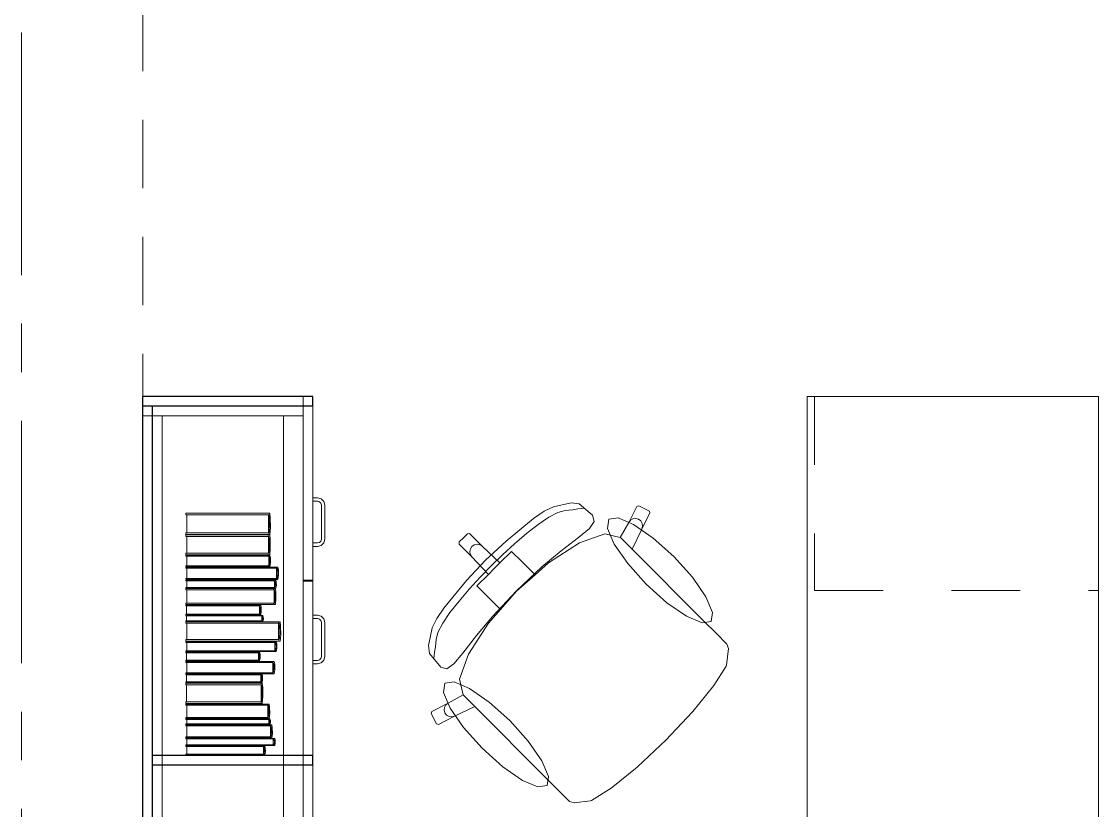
# Model space of a CAD drawing. Header units: inches. Extents: x -38 to 5698, y -33 to 92.
# Drawn here: x 115.82 to 118.039, y 8.347 to 9.973 of the extents above; entities that cross this region are included whole.
import ezdxf

# ---------------------------------------------------------------- set-up
doc = ezdxf.new("R2010")
doc.units = ezdxf.units.IN
doc.header["$MEASUREMENT"] = 0
doc.set_wipeout_variables(frame=1)
for name, pattern in [('Hidden Line', [0.195611, 0.141111, -0.0545]), ('Punto & Raya', [0.65, 0.5, -0.075, 0, -0.075]), ('Rayas', [0.282222, 0.141111, -0.141111]), ('Wipeout_Contour', [1, 0, -1])]:
    doc.linetypes.add(name, pattern=pattern)
for name, color, linetype in [('02 _ ARQ _ ALB _ Ejes Generales', 7, 'Continuous'), ('08 _ STR _ EXT _ 09 Vigas', 7, 'Continuous'), ('Interior - Mobiliario', 7, 'Continuous')]:
    doc.layers.add(name, color=color, linetype=linetype)

msp = doc.modelspace()

# ---------------------------------------------------------------- linework, layer by layer
at = {"layer": '02 _ ARQ _ ALB _ Ejes Generales', "color": 252, "linetype": 'Punto & Raya', "lineweight": 13}
msp.add_line((115.82, 3.05), (115.82, 44.9), dxfattribs=at)
at = {"layer": 'Interior - Mobiliario', "color": 175, "linetype": 'Rayas', "lineweight": 13}
for p, q in [((117.454, 9.2), (117.454, 8.8)), ((117.454, 8.8), (118.039, 8.8))]:
    msp.add_line(p, q, dxfattribs=at)
at = {"layer": 'Interior - Mobiliario', "color": 175, "linetype": 'Continuous', "lineweight": 13}
for p, q in [((116.09, 9.18), (116.4, 9.18)), ((116.09, 7.72), (116.09, 9.18)), ((116.4, 9.18), (116.4, 7.72)), ((116.11, 9.16), (116.36, 9.16)), ((116.36, 9.16), (116.4, 9.16)), ((116.43, 8.991), (116.42, 8.991)), ((116.42, 8.991), (116.42, 8.984)), ((116.4375, 8.989), (116.43, 8.991)), ((116.443, 8.9835), (116.4375, 8.989)), ((116.42, 8.984), (116.43, 8.984)), ((116.43, 8.984), (116.434, 8.9829)), ((116.434, 8.9829), (116.4369, 8.98)), ((116.4369, 8.98), (116.438, 8.976)), ((116.438, 8.976), (116.438, 8.906)), ((116.445, 8.976), (116.443, 8.9835)), ((116.445, 8.906), (116.445, 8.976)), ((116.916, 8.9726), (116.8968, 8.9636)), ((116.9522, 8.9804), (116.916, 8.9726)), ((116.9253, 8.961), (116.94, 8.9649)), ((116.94, 8.9649), (116.9554, 8.966)), ((116.9689, 8.9785), (116.9522, 8.9804)), ((116.9554, 8.966), (116.9662, 8.9681)), ((116.9662, 8.9681), (116.9742, 8.9689)), ((116.9968, 8.9553), (116.9689, 8.9785)), ((116.9742, 8.9689), (116.9787, 8.9697)), ((117.0881, 8.9733), (117.0712, 8.9402)), ((117.0922, 8.9747), (117.0881, 8.9733)), ((117.1136, 8.9638), (117.0922, 8.9747)), ((116.1587, 8.9562), (116.1587, 8.9597)), ((116.1587, 8.9597), (116.3278, 8.9597)), ((116.3299, 8.9562), (116.1587, 8.9562)), ((116.1604, 8.9191), (116.1604, 8.9562)), ((116.3278, 8.9597), (116.328, 8.9595)), ((116.328, 8.9595), (116.3282, 8.9592)), ((116.3282, 8.9592), (116.3284, 8.9591)), ((116.3284, 8.9591), (116.3287, 8.959)), ((116.3287, 8.959), (116.3289, 8.959)), ((116.3289, 8.959), (116.3292, 8.9591)), ((116.329, 8.9562), (116.329, 8.9191)), ((116.3292, 8.9591), (116.3294, 8.9593)), ((116.3294, 8.9593), (116.3296, 8.9596)), ((116.3296, 8.9596), (116.3297, 8.9597)), ((116.3297, 8.9597), (116.3316, 8.9597)), ((116.3307, 8.9496), (116.3299, 8.9562)), ((116.3311, 8.936), (116.3307, 8.9496)), ((116.3316, 8.9597), (116.3326, 8.95)), ((116.3326, 8.95), (116.3328, 8.9303)), ((116.8751, 8.9487), (116.8184, 8.9019)), ((116.8968, 8.9636), (116.8751, 8.9487)), ((116.8846, 8.9362), (116.9064, 8.951)), ((116.9064, 8.951), (116.9253, 8.961)), ((117.0002, 8.9424), (116.9968, 8.9553)), ((117.0748, 8.9448), (117.0712, 8.9402)), ((117.0799, 8.9477), (117.0748, 8.9448)), ((117.0858, 8.9484), (117.0799, 8.9477)), ((117.0914, 8.9469), (117.0858, 8.9484)), ((117.096, 8.9433), (117.0914, 8.9469)), ((117.0988, 8.9382), (117.096, 8.9433)), ((117.0979, 8.9267), (117.1149, 8.9598)), ((117.1149, 8.9598), (117.1136, 8.9638)), ((116.3299, 8.9191), (116.3304, 8.9224)), ((116.3304, 8.9224), (116.3311, 8.936)), ((116.3328, 8.9303), (116.3316, 8.9155)), ((116.8608, 8.9176), (116.8846, 8.9362)), ((116.9679, 8.9095), (116.9902, 8.9281)), ((116.9902, 8.9281), (117.0002, 8.9424)), ((117.0712, 8.9402), (117.0538, 8.9092)), ((117.0783, 8.8849), (117.0979, 8.9267)), ((117.0979, 8.9267), (117.0995, 8.9324)), ((117.0995, 8.9324), (117.0988, 8.9382)), ((116.1587, 8.9155), (116.1587, 8.9191)), ((116.1587, 8.9191), (116.3299, 8.9191)), ((116.3278, 8.9155), (116.1587, 8.9155)), ((116.1587, 8.9112), (116.1587, 8.9145)), ((116.1587, 8.9145), (116.3275, 8.9145)), ((116.3295, 8.9112), (116.1587, 8.9112)), ((116.1604, 8.8767), (116.1604, 8.9112)), ((116.3275, 8.9145), (116.3276, 8.9143)), ((116.3276, 8.9143), (116.3279, 8.9141)), ((116.3279, 8.9157), (116.3278, 8.9155)), ((116.3281, 8.916), (116.3279, 8.9157)), ((116.3279, 8.9141), (116.3281, 8.9139)), ((116.3284, 8.9162), (116.3281, 8.916)), ((116.3281, 8.9139), (116.3283, 8.9139)), ((116.3283, 8.9139), (116.3286, 8.9139)), ((116.3286, 8.9163), (116.3284, 8.9162)), ((116.3289, 8.9163), (116.3286, 8.9163)), ((116.3286, 8.9139), (116.3288, 8.914)), ((116.3287, 8.9112), (116.3287, 8.8767)), ((116.3288, 8.914), (116.3291, 8.9141)), ((116.3291, 8.9162), (116.3289, 8.9163)), ((116.3294, 8.916), (116.3291, 8.9162)), ((116.3291, 8.9141), (116.3293, 8.9144)), ((116.3293, 8.9144), (116.3294, 8.9145)), ((116.3296, 8.9158), (116.3294, 8.916)), ((116.3294, 8.9145), (116.3313, 8.9145)), ((116.3303, 8.9051), (116.3295, 8.9112)), ((116.3297, 8.9155), (116.3296, 8.9158)), ((116.3316, 8.9155), (116.3297, 8.9155)), ((116.3308, 8.8924), (116.3303, 8.9051)), ((116.3313, 8.9145), (116.3322, 8.9055)), ((116.3322, 8.9055), (116.3324, 8.8871)), ((116.434, 8.8991), (116.43, 8.898)), ((116.4369, 8.902), (116.434, 8.8991)), ((116.438, 8.906), (116.4369, 8.902)), ((116.4375, 8.893), (116.443, 8.8985)), ((116.443, 8.8985), (116.445, 8.906)), ((116.7218, 8.8958), (116.7219, 8.9001)), ((116.7219, 8.9001), (116.7304, 8.9086)), ((116.7389, 8.9171), (116.7304, 8.9086)), ((116.7432, 8.9172), (116.7389, 8.9171)), ((116.7693, 8.8911), (116.7432, 8.9172)), ((116.8184, 8.9019), (116.7762, 8.8628)), ((116.836, 8.8964), (116.8608, 8.9176)), ((116.9699, 8.8983), (116.9061, 8.857)), ((116.9317, 8.8815), (116.9679, 8.9095)), ((117.0219, 8.9167), (116.9699, 8.8983)), ((117.0538, 8.9092), (117.0219, 8.9167)), ((117.0541, 8.9092), (117.0538, 8.9092)), ((117.0541, 8.9092), (117.0783, 8.8849)), ((116.1587, 8.8734), (116.1587, 8.8767)), ((116.1587, 8.8767), (116.3295, 8.8767)), ((116.3295, 8.8767), (116.3301, 8.8798)), ((116.3301, 8.8798), (116.3308, 8.8924)), ((116.3324, 8.8871), (116.3313, 8.8734)), ((116.43, 8.898), (116.42, 8.898)), ((116.42, 8.898), (116.42, 8.891)), ((116.42, 8.891), (116.43, 8.891)), ((116.43, 8.891), (116.4375, 8.893)), ((116.7479, 8.8697), (116.7218, 8.8958)), ((116.7436, 8.8803), (116.7448, 8.8861)), ((116.7447, 8.8746), (116.7436, 8.8803)), ((116.7448, 8.8861), (116.748, 8.891)), ((116.7529, 8.8942), (116.748, 8.891)), ((116.7587, 8.8954), (116.7529, 8.8942)), ((116.7644, 8.8943), (116.7587, 8.8954)), ((116.7693, 8.8911), (116.7644, 8.8943)), ((116.8058, 8.8571), (116.7693, 8.8911)), ((116.8294, 8.8807), (116.8058, 8.8571)), ((116.8114, 8.8739), (116.836, 8.8964)), ((116.8506, 8.8596), (116.8294, 8.8807)), ((116.8924, 8.8488), (116.9317, 8.8815)), ((117.2262, 8.7371), (117.0783, 8.8849)), ((116.3275, 8.8734), (116.1587, 8.8734)), ((116.1587, 8.8705), (116.1587, 8.8724)), ((116.1587, 8.8724), (116.3281, 8.8724)), ((116.3301, 8.8705), (116.1587, 8.8705)), ((116.1604, 8.8511), (116.1604, 8.8705)), ((116.3276, 8.8735), (116.3275, 8.8734)), ((116.3278, 8.8738), (116.3276, 8.8735)), ((116.328, 8.874), (116.3278, 8.8738)), ((116.3283, 8.8741), (116.328, 8.874)), ((116.3281, 8.8724), (116.3282, 8.8723)), ((116.3282, 8.8723), (116.3284, 8.8721)), ((116.3285, 8.8741), (116.3283, 8.8741)), ((116.3284, 8.8721), (116.3287, 8.872)), ((116.3288, 8.874), (116.3285, 8.8741)), ((116.3287, 8.872), (116.3289, 8.872)), ((116.329, 8.8738), (116.3288, 8.874)), ((116.3289, 8.872), (116.3292, 8.872)), ((116.3293, 8.8736), (116.329, 8.8738)), ((116.3292, 8.872), (116.3294, 8.8721)), ((116.3294, 8.8734), (116.3293, 8.8736)), ((116.3293, 8.8705), (116.3293, 8.8511)), ((116.3313, 8.8734), (116.3294, 8.8734)), ((116.3294, 8.8721), (116.3297, 8.8722)), ((116.3297, 8.8722), (116.3299, 8.8723)), ((116.3299, 8.8723), (116.33, 8.8724)), ((116.33, 8.8724), (116.3319, 8.8724)), ((116.3309, 8.8671), (116.3301, 8.8705)), ((116.3306, 8.8529), (116.3314, 8.86)), ((116.3314, 8.86), (116.3309, 8.8671)), ((116.3319, 8.8724), (116.3328, 8.8673)), ((116.333, 8.857), (116.3319, 8.8493)), ((116.3328, 8.8673), (116.333, 8.857)), ((116.7371, 8.8206), (116.7762, 8.8628)), ((116.7479, 8.8697), (116.7447, 8.8746)), ((116.7819, 8.8332), (116.7479, 8.8697)), ((116.7879, 8.8511), (116.8114, 8.8739)), ((116.8058, 8.8571), (116.7939, 8.8451)), ((116.878, 8.8322), (116.8506, 8.8596)), ((116.9061, 8.857), (116.878, 8.8322)), ((116.1587, 8.8493), (116.1587, 8.8511)), ((116.1587, 8.8511), (116.3301, 8.8511)), ((116.3281, 8.8493), (116.1587, 8.8493)), ((116.1587, 8.8462), (116.1587, 8.8483)), ((116.1587, 8.8483), (116.3442, 8.8483)), ((116.3465, 8.8462), (116.1587, 8.8462)), ((116.1606, 8.8246), (116.1606, 8.8462)), ((116.3282, 8.8494), (116.3281, 8.8493)), ((116.3284, 8.8495), (116.3282, 8.8494)), ((116.3286, 8.8496), (116.3284, 8.8495)), ((116.3289, 8.8497), (116.3286, 8.8496)), ((116.3291, 8.8497), (116.3289, 8.8497)), ((116.3294, 8.8496), (116.3291, 8.8497)), ((116.3296, 8.8495), (116.3294, 8.8496)), ((116.3298, 8.8494), (116.3296, 8.8495)), ((116.33, 8.8493), (116.3298, 8.8494)), ((116.3319, 8.8493), (116.33, 8.8493)), ((116.3301, 8.8511), (116.3306, 8.8529)), ((116.3442, 8.8483), (116.3443, 8.8482)), ((116.3443, 8.8482), (116.3446, 8.848)), ((116.3446, 8.848), (116.3449, 8.8479)), ((116.3449, 8.8479), (116.3451, 8.8479)), ((116.3451, 8.8479), (116.3454, 8.8479)), ((116.3454, 8.8479), (116.3457, 8.8479)), ((116.3455, 8.8462), (116.3455, 8.8246)), ((116.3457, 8.8479), (116.3459, 8.848)), ((116.3459, 8.848), (116.3462, 8.8482)), ((116.3462, 8.8482), (116.3463, 8.8483)), ((116.3463, 8.8483), (116.3484, 8.8483)), ((116.3473, 8.8424), (116.3465, 8.8462)), ((116.347, 8.8266), (116.3478, 8.8345)), ((116.3478, 8.8345), (116.3473, 8.8424)), ((116.3484, 8.8483), (116.3494, 8.8426)), ((116.3494, 8.8426), (116.3496, 8.8311)), ((116.7583, 8.8096), (116.7819, 8.8332)), ((116.7879, 8.8511), (116.7651, 8.8276)), ((116.7819, 8.8332), (116.7939, 8.8451)), ((116.8397, 8.7993), (116.8924, 8.8488)), ((116.878, 8.8322), (116.8401, 8.7989)), ((116.1587, 8.8225), (116.1587, 8.8246)), ((116.1587, 8.8246), (116.3465, 8.8246)), ((116.3442, 8.8225), (116.1587, 8.8225)), ((116.1587, 8.8202), (116.1587, 8.8215)), ((116.1587, 8.8215), (116.3398, 8.8215)), ((116.342, 8.8202), (116.1587, 8.8202)), ((116.1605, 8.8061), (116.1605, 8.8202)), ((116.3398, 8.8215), (116.3399, 8.8215)), ((116.3399, 8.8215), (116.3401, 8.8214)), ((116.3401, 8.8214), (116.3404, 8.8213)), ((116.3404, 8.8213), (116.3407, 8.8213)), ((116.3407, 8.8213), (116.3409, 8.8213)), ((116.3409, 8.8213), (116.3412, 8.8213)), ((116.341, 8.8202), (116.341, 8.8061)), ((116.3412, 8.8213), (116.3415, 8.8214)), ((116.3415, 8.8214), (116.3417, 8.8215)), ((116.3417, 8.8215), (116.3418, 8.8215)), ((116.3418, 8.8215), (116.3438, 8.8215)), ((116.3428, 8.8177), (116.342, 8.8202)), ((116.3425, 8.8074), (116.3433, 8.8125)), ((116.3433, 8.8125), (116.3428, 8.8177)), ((116.3438, 8.8215), (116.3448, 8.8179)), ((116.3451, 8.8104), (116.3438, 8.8048)), ((116.3443, 8.8226), (116.3442, 8.8225)), ((116.3445, 8.8228), (116.3443, 8.8226)), ((116.3448, 8.8229), (116.3445, 8.8228)), ((116.3451, 8.823), (116.3448, 8.8229)), ((116.3448, 8.8179), (116.3451, 8.8104)), ((116.3454, 8.823), (116.3451, 8.823)), ((116.3456, 8.8229), (116.3454, 8.823)), ((116.3459, 8.8228), (116.3456, 8.8229)), ((116.3461, 8.8227), (116.3459, 8.8228)), ((116.3463, 8.8225), (116.3461, 8.8227)), ((116.3484, 8.8225), (116.3463, 8.8225)), ((116.3465, 8.8246), (116.347, 8.8266)), ((116.3496, 8.8311), (116.3484, 8.8225)), ((116.42, 8.821), (116.4, 8.821)), ((116.42, 8.819), (116.4, 8.819)), ((116.6903, 8.7639), (116.7371, 8.8206)), ((116.7651, 8.8276), (116.7426, 8.803)), ((116.7794, 8.7884), (116.7583, 8.8096)), ((116.1587, 8.8048), (116.1587, 8.8061)), ((116.1587, 8.8061), (116.342, 8.8061)), ((116.3398, 8.8048), (116.1587, 8.8048)), ((116.1587, 8.8012), (116.1587, 8.8038)), ((116.1587, 8.8038), (116.339, 8.8038)), ((116.3412, 8.8012), (116.1587, 8.8012)), ((116.1605, 8.7736), (116.1605, 8.8012)), ((116.339, 8.8038), (116.3391, 8.8036)), ((116.3391, 8.8036), (116.3393, 8.8034)), ((116.3393, 8.8034), (116.3396, 8.8033)), ((116.3396, 8.8033), (116.3399, 8.8032)), ((116.3399, 8.8048), (116.3398, 8.8048)), ((116.3401, 8.805), (116.3399, 8.8048)), ((116.3399, 8.8032), (116.3401, 8.8032)), ((116.3403, 8.805), (116.3401, 8.805)), ((116.3401, 8.8032), (116.3404, 8.8033)), ((116.3402, 8.8012), (116.3402, 8.7736)), ((116.3406, 8.8051), (116.3403, 8.805)), ((116.3404, 8.8033), (116.3407, 8.8035)), ((116.3409, 8.8051), (116.3406, 8.8051)), ((116.3407, 8.8035), (116.3409, 8.8037)), ((116.3412, 8.805), (116.3409, 8.8051)), ((116.3409, 8.8037), (116.341, 8.8038)), ((116.341, 8.8038), (116.343, 8.8038)), ((116.3414, 8.805), (116.3412, 8.805)), ((116.342, 8.7962), (116.3412, 8.8012)), ((116.3416, 8.8049), (116.3414, 8.805)), ((116.3418, 8.8048), (116.3416, 8.8049)), ((116.3438, 8.8048), (116.3418, 8.8048)), ((116.342, 8.8061), (116.3425, 8.8074)), ((116.3425, 8.7862), (116.342, 8.7962)), ((116.343, 8.8038), (116.344, 8.7966)), ((116.344, 8.7966), (116.3442, 8.7819)), ((116.7426, 8.803), (116.7214, 8.7782)), ((116.8068, 8.761), (116.7794, 8.7884)), ((116.8397, 8.7993), (116.7902, 8.7466)), ((116.8068, 8.761), (116.8401, 8.7989)), ((116.1587, 8.771), (116.1587, 8.7736)), ((116.1587, 8.7736), (116.3412, 8.7736)), ((116.339, 8.771), (116.1587, 8.771)), ((116.1587, 8.7684), (116.1587, 8.77)), ((116.1587, 8.77), (116.3094, 8.77)), ((116.3112, 8.7684), (116.1587, 8.7684)), ((116.1602, 8.7512), (116.1602, 8.7684)), ((116.3094, 8.77), (116.3095, 8.7699)), ((116.3095, 8.7699), (116.3097, 8.7698)), ((116.3097, 8.7698), (116.3099, 8.7697)), ((116.3099, 8.7697), (116.3102, 8.7696)), ((116.3102, 8.7696), (116.3104, 8.7697)), ((116.3104, 8.7697), (116.3106, 8.7697)), ((116.3105, 8.7684), (116.3105, 8.7512)), ((116.3106, 8.7697), (116.3108, 8.7698)), ((116.3108, 8.7698), (116.311, 8.7699)), ((116.311, 8.7699), (116.3111, 8.77)), ((116.3111, 8.77), (116.3128, 8.77)), ((116.3119, 8.7653), (116.3112, 8.7684)), ((116.3123, 8.759), (116.3119, 8.7653)), ((116.3128, 8.77), (116.3136, 8.7655)), ((116.3136, 8.7655), (116.3138, 8.7564)), ((116.3391, 8.7711), (116.339, 8.771)), ((116.3393, 8.7713), (116.3391, 8.7711)), ((116.3395, 8.7715), (116.3393, 8.7713)), ((116.3398, 8.7715), (116.3395, 8.7715)), ((116.3401, 8.7715), (116.3398, 8.7715)), ((116.3403, 8.7715), (116.3401, 8.7715)), ((116.3406, 8.7713), (116.3403, 8.7715)), ((116.3408, 8.7712), (116.3406, 8.7713)), ((116.341, 8.771), (116.3408, 8.7712)), ((116.343, 8.771), (116.341, 8.771)), ((116.3412, 8.7736), (116.3417, 8.7761)), ((116.3417, 8.7761), (116.3425, 8.7862)), ((116.3442, 8.7819), (116.343, 8.771)), ((116.7214, 8.7782), (116.7028, 8.7544)), ((116.1587, 8.7496), (116.1587, 8.7512)), ((116.1587, 8.7512), (116.3112, 8.7512)), ((116.3094, 8.7496), (116.1587, 8.7496)), ((116.1587, 8.7476), (116.1587, 8.7486)), ((116.1587, 8.7486), (116.3138, 8.7486)), ((116.3157, 8.7476), (116.1587, 8.7476)), ((116.1602, 8.7375), (116.1602, 8.7476)), ((116.3095, 8.7497), (116.3094, 8.7496)), ((116.3097, 8.7498), (116.3095, 8.7497)), ((116.3099, 8.7499), (116.3097, 8.7498)), ((116.3101, 8.7499), (116.3099, 8.7499)), ((116.3103, 8.7499), (116.3101, 8.7499)), ((116.3106, 8.7499), (116.3103, 8.7499)), ((116.3108, 8.7498), (116.3106, 8.7499)), ((116.311, 8.7497), (116.3108, 8.7498)), ((116.3111, 8.7496), (116.311, 8.7497)), ((116.3128, 8.7496), (116.3111, 8.7496)), ((116.3112, 8.7512), (116.3117, 8.7528)), ((116.3117, 8.7528), (116.3123, 8.759)), ((116.3138, 8.7564), (116.3128, 8.7496)), ((116.3138, 8.7486), (116.3139, 8.7485)), ((116.3139, 8.7485), (116.3141, 8.7485)), ((116.3141, 8.7485), (116.3144, 8.7484)), ((116.3144, 8.7484), (116.3146, 8.7484)), ((116.3146, 8.7484), (116.3148, 8.7484)), ((116.3148, 8.7484), (116.3151, 8.7484)), ((116.3149, 8.7476), (116.3149, 8.7375)), ((116.3151, 8.7484), (116.3153, 8.7485)), ((116.3153, 8.7485), (116.3155, 8.7486)), ((116.3155, 8.7486), (116.3156, 8.7486)), ((116.3156, 8.7486), (116.3173, 8.7486)), ((116.3164, 8.7458), (116.3157, 8.7476)), ((116.3168, 8.7421), (116.3164, 8.7458)), ((116.3173, 8.7486), (116.3182, 8.746)), ((116.3182, 8.746), (116.3183, 8.7406)), ((116.42, 8.749), (116.43, 8.749)), ((116.42, 8.742), (116.42, 8.749)), ((116.43, 8.749), (116.4375, 8.747)), ((116.4375, 8.747), (116.443, 8.7415)), ((116.6754, 8.7422), (116.6903, 8.7639)), ((116.7028, 8.7544), (116.688, 8.7326)), ((116.7902, 8.7466), (116.7575, 8.7073)), ((116.782, 8.7329), (116.8068, 8.761)), ((116.1587, 8.7366), (116.1587, 8.7375)), ((116.1587, 8.7375), (116.3157, 8.7375)), ((116.3138, 8.7366), (116.1587, 8.7366)), ((116.1587, 8.7324), (116.1587, 8.7356)), ((116.1587, 8.7356), (116.3484, 8.7356)), ((116.3507, 8.7324), (116.1587, 8.7324)), ((116.1606, 8.6987), (116.1606, 8.7324)), ((116.3139, 8.7366), (116.3138, 8.7366)), ((116.3141, 8.7367), (116.3139, 8.7366)), ((116.3143, 8.7367), (116.3141, 8.7367)), ((116.3145, 8.7368), (116.3143, 8.7367)), ((116.3148, 8.7368), (116.3145, 8.7368)), ((116.315, 8.7367), (116.3148, 8.7368)), ((116.3152, 8.7367), (116.315, 8.7367)), ((116.3154, 8.7366), (116.3152, 8.7367)), ((116.3156, 8.7366), (116.3154, 8.7366)), ((116.3173, 8.7366), (116.3156, 8.7366)), ((116.3157, 8.7375), (116.3162, 8.7384)), ((116.3162, 8.7384), (116.3168, 8.7421)), ((116.3183, 8.7406), (116.3173, 8.7366)), ((116.3484, 8.7356), (116.3486, 8.7354)), ((116.3486, 8.7354), (116.3488, 8.7351)), ((116.3488, 8.7351), (116.3491, 8.735)), ((116.3491, 8.735), (116.3494, 8.7349)), ((116.3494, 8.7349), (116.3497, 8.7349)), ((116.3497, 8.7349), (116.3499, 8.735)), ((116.3498, 8.7324), (116.3498, 8.6987)), ((116.3499, 8.735), (116.3502, 8.7352)), ((116.3502, 8.7352), (116.3505, 8.7354)), ((116.3505, 8.7354), (116.3506, 8.7356)), ((116.3506, 8.7356), (116.3527, 8.7356)), ((116.3516, 8.7264), (116.3507, 8.7324)), ((116.3521, 8.714), (116.3516, 8.7264)), ((116.3527, 8.7356), (116.3537, 8.7268)), ((116.3537, 8.7268), (116.354, 8.7089)), ((116.43, 8.742), (116.42, 8.742)), ((116.434, 8.7409), (116.43, 8.742)), ((116.4369, 8.738), (116.434, 8.7409)), ((116.438, 8.734), (116.4369, 8.738)), ((116.438, 8.664), (116.438, 8.734)), ((116.443, 8.7415), (116.445, 8.734)), ((116.445, 8.734), (116.445, 8.664)), ((116.6586, 8.6868), (116.6664, 8.723)), ((116.6664, 8.723), (116.6754, 8.7422)), ((116.688, 8.7326), (116.678, 8.7137)), ((116.7407, 8.6691), (116.782, 8.7329)), ((117.2517, 8.7116), (117.2262, 8.7371)), ((116.1587, 8.6955), (116.1587, 8.6987)), ((116.1587, 8.6987), (116.3507, 8.6987)), ((116.3507, 8.6987), (116.3513, 8.7018)), ((116.3513, 8.7018), (116.3521, 8.714)), ((116.354, 8.7089), (116.3527, 8.6955)), ((116.6741, 8.699), (116.673, 8.6836)), ((116.678, 8.7137), (116.6741, 8.699)), ((116.7575, 8.7073), (116.7295, 8.6711)), ((117.2736, 8.6896), (117.2517, 8.7116)), ((116.3484, 8.6955), (116.1587, 8.6955)), ((116.1587, 8.6929), (116.1587, 8.6945)), ((116.1587, 8.6945), (116.3408, 8.6945)), ((116.343, 8.6929), (116.1587, 8.6929)), ((116.1605, 8.6757), (116.1605, 8.6929)), ((116.3408, 8.6945), (116.341, 8.6944)), ((116.341, 8.6944), (116.3412, 8.6943)), ((116.3412, 8.6943), (116.3415, 8.6942)), ((116.3415, 8.6942), (116.3417, 8.6942)), ((116.3417, 8.6942), (116.342, 8.6942)), ((116.342, 8.6942), (116.3423, 8.6942)), ((116.3421, 8.6929), (116.3421, 8.6757)), ((116.3423, 8.6942), (116.3425, 8.6943)), ((116.3425, 8.6943), (116.3428, 8.6944)), ((116.3428, 8.6944), (116.3429, 8.6945)), ((116.3429, 8.6945), (116.3449, 8.6945)), ((116.3439, 8.6898), (116.343, 8.6929)), ((116.343, 8.6757), (116.3436, 8.6773)), ((116.3436, 8.6773), (116.3444, 8.6835)), ((116.3444, 8.6835), (116.3439, 8.6898)), ((116.3449, 8.6945), (116.3459, 8.69)), ((116.3461, 8.6809), (116.3449, 8.6741)), ((116.3459, 8.69), (116.3461, 8.6809)), ((116.3485, 8.6957), (116.3484, 8.6955)), ((116.3488, 8.6959), (116.3485, 8.6957)), ((116.349, 8.6961), (116.3488, 8.6959)), ((116.3493, 8.6962), (116.349, 8.6961)), ((116.3496, 8.6962), (116.3493, 8.6962)), ((116.3499, 8.6961), (116.3496, 8.6962)), ((116.3501, 8.696), (116.3499, 8.6961)), ((116.3504, 8.6957), (116.3501, 8.696)), ((116.3506, 8.6955), (116.3504, 8.6957)), ((116.3527, 8.6955), (116.3506, 8.6955)), ((116.6605, 8.6701), (116.6586, 8.6868)), ((116.673, 8.6836), (116.6709, 8.6728)), ((117.2725, 8.6464), (117.2765, 8.6803)), ((117.2765, 8.6803), (117.2736, 8.6896)), ((116.1587, 8.6741), (116.1587, 8.6757)), ((116.1587, 8.6757), (116.343, 8.6757)), ((116.3408, 8.6741), (116.1587, 8.6741)), ((116.1587, 8.6716), (116.1587, 8.6731)), ((116.1587, 8.6731), (116.3073, 8.6731)), ((116.3091, 8.6716), (116.1587, 8.6716)), ((116.1587, 8.6549), (116.1587, 8.6563)), ((116.1587, 8.6563), (116.3091, 8.6563)), ((116.3073, 8.6549), (116.1587, 8.6549)), ((116.1602, 8.6563), (116.1602, 8.6716)), ((116.3073, 8.6731), (116.3074, 8.673)), ((116.3074, 8.6549), (116.3073, 8.6549)), ((116.3074, 8.673), (116.3076, 8.6729)), ((116.3076, 8.6551), (116.3074, 8.6549)), ((116.3076, 8.6729), (116.3078, 8.6728)), ((116.3078, 8.6551), (116.3076, 8.6551)), ((116.3078, 8.6728), (116.308, 8.6728)), ((116.308, 8.6552), (116.3078, 8.6551)), ((116.308, 8.6728), (116.3083, 8.6728)), ((116.3082, 8.6552), (116.308, 8.6552)), ((116.3084, 8.6551), (116.3082, 8.6552)), ((116.3083, 8.6728), (116.3085, 8.6728)), ((116.3083, 8.6716), (116.3083, 8.6563)), ((116.3086, 8.6551), (116.3084, 8.6551)), ((116.3085, 8.6728), (116.3087, 8.6729)), ((116.3088, 8.655), (116.3086, 8.6551)), ((116.3087, 8.6729), (116.3089, 8.673)), ((116.309, 8.6549), (116.3088, 8.655)), ((116.3089, 8.673), (116.309, 8.6731)), ((116.309, 8.6731), (116.3106, 8.6731)), ((116.3106, 8.6549), (116.309, 8.6549)), ((116.3098, 8.6689), (116.3091, 8.6716)), ((116.3091, 8.6563), (116.3095, 8.6577)), ((116.3095, 8.6577), (116.3102, 8.6633)), ((116.3102, 8.6633), (116.3098, 8.6689)), ((116.3106, 8.6731), (116.3114, 8.6691)), ((116.3116, 8.6609), (116.3106, 8.6549)), ((116.3114, 8.6691), (116.3116, 8.6609)), ((116.3409, 8.6741), (116.3408, 8.6741)), ((116.3411, 8.6743), (116.3409, 8.6741)), ((116.3414, 8.6744), (116.3411, 8.6743)), ((116.3417, 8.6744), (116.3414, 8.6744)), ((116.3419, 8.6744), (116.3417, 8.6744)), ((116.3422, 8.6744), (116.3419, 8.6744)), ((116.3425, 8.6743), (116.3422, 8.6744)), ((116.3427, 8.6742), (116.3425, 8.6743)), ((116.3429, 8.6741), (116.3427, 8.6742)), ((116.3449, 8.6741), (116.3429, 8.6741)), ((116.42, 8.656), (116.43, 8.656)), ((116.42, 8.649), (116.42, 8.656)), ((116.43, 8.656), (116.434, 8.6571)), ((116.434, 8.6571), (116.4369, 8.66)), ((116.4369, 8.66), (116.438, 8.664)), ((116.443, 8.6565), (116.4375, 8.651)), ((116.445, 8.664), (116.443, 8.6565)), ((116.6837, 8.6422), (116.6605, 8.6701)), ((116.6701, 8.6648), (116.6693, 8.6603)), ((116.6709, 8.6728), (116.6701, 8.6648)), ((116.7295, 8.6711), (116.7109, 8.6488)), ((116.7223, 8.6171), (116.7407, 8.6691)), ((116.1587, 8.6518), (116.1587, 8.6539)), ((116.1587, 8.6539), (116.3367, 8.6539)), ((116.3388, 8.6518), (116.1587, 8.6518)), ((116.1605, 8.6303), (116.1605, 8.6518)), ((116.3367, 8.6539), (116.3368, 8.6537)), ((116.3368, 8.6537), (116.337, 8.6536)), ((116.337, 8.6536), (116.3373, 8.6535)), ((116.3373, 8.6535), (116.3376, 8.6534)), ((116.3376, 8.6534), (116.3378, 8.6534)), ((116.3378, 8.6534), (116.3381, 8.6535)), ((116.3379, 8.6518), (116.3379, 8.6303)), ((116.3381, 8.6535), (116.3383, 8.6536)), ((116.3383, 8.6536), (116.3386, 8.6538)), ((116.3386, 8.6538), (116.3387, 8.6539)), ((116.3387, 8.6539), (116.3406, 8.6539)), ((116.3397, 8.648), (116.3388, 8.6518)), ((116.3388, 8.6303), (116.3394, 8.6322)), ((116.3394, 8.6322), (116.3401, 8.6401)), ((116.3401, 8.6401), (116.3397, 8.648)), ((116.3406, 8.6539), (116.3416, 8.6482)), ((116.3419, 8.6368), (116.3406, 8.6282)), ((116.3416, 8.6482), (116.3419, 8.6368)), ((116.43, 8.649), (116.42, 8.649)), ((116.4375, 8.651), (116.43, 8.649)), ((116.6966, 8.6388), (116.6837, 8.6422)), ((116.7109, 8.6488), (116.6966, 8.6388)), ((117.2467, 8.6042), (117.2716, 8.6443)), ((117.2716, 8.6443), (117.2725, 8.6464)), ((116.1587, 8.6282), (116.1587, 8.6303)), ((116.1587, 8.6303), (116.3388, 8.6303)), ((116.3367, 8.6282), (116.1587, 8.6282)), ((116.1587, 8.6259), (116.1587, 8.6272)), ((116.1587, 8.6272), (116.3123, 8.6272)), ((116.3141, 8.6259), (116.1587, 8.6259)), ((116.1587, 8.6102), (116.1587, 8.6116)), ((116.1587, 8.6116), (116.3141, 8.6116)), ((116.3123, 8.6102), (116.1587, 8.6102)), ((116.1602, 8.6116), (116.1602, 8.6259)), ((116.3123, 8.6272), (116.3124, 8.6271)), ((116.3124, 8.6103), (116.3123, 8.6102)), ((116.3124, 8.6271), (116.3126, 8.627)), ((116.3125, 8.6104), (116.3124, 8.6103)), ((116.3128, 8.6105), (116.3125, 8.6104)), ((116.3126, 8.627), (116.3128, 8.627)), ((116.3128, 8.627), (116.313, 8.6269)), ((116.313, 8.6105), (116.3128, 8.6105)), ((116.313, 8.6269), (116.3133, 8.6269)), ((116.3132, 8.6105), (116.313, 8.6105)), ((116.3135, 8.6105), (116.3132, 8.6105)), ((116.3133, 8.6269), (116.3135, 8.627)), ((116.3134, 8.6259), (116.3134, 8.6116)), ((116.3135, 8.627), (116.3137, 8.627)), ((116.3137, 8.6104), (116.3135, 8.6105)), ((116.3137, 8.627), (116.3139, 8.6272)), ((116.3139, 8.6103), (116.3137, 8.6104)), ((116.3139, 8.6272), (116.314, 8.6272)), ((116.314, 8.6102), (116.3139, 8.6103)), ((116.314, 8.6272), (116.3157, 8.6272)), ((116.3157, 8.6102), (116.314, 8.6102)), ((116.3149, 8.6233), (116.3141, 8.6259)), ((116.3141, 8.6116), (116.3146, 8.6129)), ((116.3146, 8.6129), (116.3153, 8.6181)), ((116.3153, 8.6181), (116.3149, 8.6233)), ((116.3157, 8.6272), (116.3166, 8.6235)), ((116.3168, 8.6159), (116.3157, 8.6102)), ((116.3166, 8.6235), (116.3168, 8.6159)), ((116.3368, 8.6283), (116.3367, 8.6282)), ((116.337, 8.6285), (116.3368, 8.6283)), ((116.3372, 8.6286), (116.337, 8.6285)), ((116.3375, 8.6286), (116.3372, 8.6286)), ((116.3378, 8.6286), (116.3375, 8.6286)), ((116.338, 8.6286), (116.3378, 8.6286)), ((116.3383, 8.6285), (116.338, 8.6286)), ((116.3385, 8.6284), (116.3383, 8.6285)), ((116.3387, 8.6282), (116.3385, 8.6284)), ((116.3406, 8.6282), (116.3387, 8.6282)), ((116.7298, 8.5851), (116.7223, 8.6171)), ((116.1587, 8.6059), (116.1587, 8.6092)), ((116.1587, 8.6092), (116.3126, 8.6092)), ((116.3145, 8.6059), (116.1587, 8.6059)), ((116.1602, 8.5704), (116.1602, 8.6059)), ((116.3126, 8.6092), (116.3128, 8.609)), ((116.3128, 8.609), (116.313, 8.6088)), ((116.313, 8.6088), (116.3132, 8.6086)), ((116.3132, 8.6086), (116.3134, 8.6085)), ((116.3134, 8.6085), (116.3137, 8.6085)), ((116.3137, 8.6085), (116.3139, 8.6086)), ((116.3137, 8.6059), (116.3137, 8.5704)), ((116.3139, 8.6086), (116.3141, 8.6088)), ((116.3141, 8.6088), (116.3143, 8.6091)), ((116.3143, 8.6091), (116.3144, 8.6092)), ((116.3144, 8.6092), (116.3161, 8.6092)), ((116.3152, 8.5995), (116.3145, 8.6059)), ((116.3156, 8.5866), (116.3152, 8.5995)), ((116.3161, 8.6092), (116.317, 8.6)), ((116.317, 8.6), (116.3172, 8.5811)), ((117.2031, 8.5506), (117.2467, 8.6042)), ((116.1587, 8.567), (116.1587, 8.5704)), ((116.1587, 8.5704), (116.3145, 8.5704)), ((116.3126, 8.567), (116.1587, 8.567)), ((116.1587, 8.5637), (116.1587, 8.566)), ((116.1587, 8.566), (116.3265, 8.566)), ((116.3127, 8.5672), (116.3126, 8.567)), ((116.3129, 8.5675), (116.3127, 8.5672)), ((116.3131, 8.5676), (116.3129, 8.5675)), ((116.3134, 8.5677), (116.3131, 8.5676)), ((116.3136, 8.5677), (116.3134, 8.5677)), ((116.3138, 8.5677), (116.3136, 8.5677)), ((116.3141, 8.5675), (116.3138, 8.5677)), ((116.3143, 8.5673), (116.3141, 8.5675)), ((116.3144, 8.567), (116.3143, 8.5673)), ((116.3161, 8.567), (116.3144, 8.567)), ((116.3145, 8.5704), (116.315, 8.5736)), ((116.315, 8.5736), (116.3156, 8.5866)), ((116.3172, 8.5811), (116.3161, 8.567)), ((116.3265, 8.566), (116.3266, 8.5659)), ((116.3266, 8.5659), (116.3269, 8.5657)), ((116.3269, 8.5657), (116.3271, 8.5656)), ((116.3271, 8.5656), (116.3273, 8.5655)), ((116.3273, 8.5655), (116.3276, 8.5656)), ((116.3276, 8.5656), (116.3278, 8.5656)), ((116.3278, 8.5656), (116.3281, 8.5657)), ((116.3281, 8.5657), (116.3283, 8.5659)), ((116.3283, 8.5659), (116.3284, 8.566)), ((116.3284, 8.566), (116.3303, 8.566)), ((116.3303, 8.566), (116.3312, 8.5595)), ((116.6657, 8.5509), (116.6988, 8.5678)), ((116.6942, 8.5642), (116.6988, 8.5678)), ((116.6988, 8.5678), (116.7298, 8.5851)), ((116.7298, 8.5849), (116.7298, 8.5851)), ((116.7298, 8.5849), (116.7541, 8.5607)), ((116.3285, 8.5637), (116.1587, 8.5637)), ((116.1604, 8.5386), (116.1604, 8.5637)), ((116.3277, 8.5637), (116.3277, 8.5386)), ((116.3293, 8.5592), (116.3285, 8.5637)), ((116.329, 8.5409), (116.3298, 8.55)), ((116.3298, 8.55), (116.3293, 8.5592)), ((116.3314, 8.5462), (116.3303, 8.5362)), ((116.3312, 8.5595), (116.3314, 8.5462)), ((116.6643, 8.5468), (116.6657, 8.5509)), ((116.6752, 8.5254), (116.6643, 8.5468)), ((116.6906, 8.5532), (116.6913, 8.5591)), ((116.6921, 8.5476), (116.6906, 8.5532)), ((116.6913, 8.5591), (116.6942, 8.5642)), ((116.6957, 8.543), (116.6921, 8.5476)), ((116.7541, 8.5607), (116.7123, 8.5411)), ((116.9019, 8.4128), (116.7541, 8.5607)), ((117.1476, 8.4914), (117.2024, 8.5497)), ((117.2024, 8.5497), (117.2031, 8.5506)), ((116.1587, 8.5362), (116.1587, 8.5386)), ((116.1587, 8.5386), (116.3285, 8.5386)), ((116.3265, 8.5362), (116.1587, 8.5362)), ((116.1587, 8.5343), (116.1587, 8.5352)), ((116.1587, 8.5352), (116.3281, 8.5352)), ((116.3302, 8.5343), (116.1587, 8.5343)), ((116.1587, 8.5241), (116.1587, 8.525)), ((116.1587, 8.525), (116.3302, 8.525)), ((116.3281, 8.5241), (116.1587, 8.5241)), ((116.1587, 8.5209), (116.1587, 8.5231)), ((116.1587, 8.5231), (116.3317, 8.5231)), ((116.1604, 8.525), (116.1604, 8.5343)), ((116.3266, 8.5363), (116.3265, 8.5362)), ((116.3268, 8.5365), (116.3266, 8.5363)), ((116.327, 8.5366), (116.3268, 8.5365)), ((116.3273, 8.5367), (116.327, 8.5366)), ((116.3275, 8.5367), (116.3273, 8.5367)), ((116.3278, 8.5367), (116.3275, 8.5367)), ((116.328, 8.5365), (116.3278, 8.5367)), ((116.3282, 8.5364), (116.328, 8.5365)), ((116.3281, 8.5352), (116.3283, 8.5351)), ((116.3282, 8.5241), (116.3281, 8.5241)), ((116.3284, 8.5362), (116.3282, 8.5364)), ((116.3284, 8.5242), (116.3282, 8.5241)), ((116.3283, 8.5351), (116.3285, 8.5351)), ((116.3303, 8.5362), (116.3284, 8.5362)), ((116.3287, 8.5243), (116.3284, 8.5242)), ((116.3285, 8.5386), (116.329, 8.5409)), ((116.3285, 8.5351), (116.3287, 8.535)), ((116.3287, 8.535), (116.329, 8.535)), ((116.3289, 8.5243), (116.3287, 8.5243)), ((116.3292, 8.5243), (116.3289, 8.5243)), ((116.329, 8.535), (116.3292, 8.535)), ((116.3292, 8.535), (116.3295, 8.5351)), ((116.3294, 8.5243), (116.3292, 8.5243)), ((116.3293, 8.5343), (116.3293, 8.525)), ((116.3297, 8.5242), (116.3294, 8.5243)), ((116.3295, 8.5351), (116.3297, 8.5351)), ((116.3297, 8.5351), (116.3299, 8.5352)), ((116.3299, 8.5242), (116.3297, 8.5242)), ((116.3299, 8.5352), (116.33, 8.5352)), ((116.33, 8.5241), (116.3299, 8.5242)), ((116.33, 8.5352), (116.3319, 8.5352)), ((116.3319, 8.5241), (116.33, 8.5241)), ((116.331, 8.5327), (116.3302, 8.5343)), ((116.3302, 8.525), (116.3307, 8.5258)), ((116.3307, 8.5258), (116.3314, 8.5292)), ((116.3314, 8.5292), (116.331, 8.5327)), ((116.3317, 8.5231), (116.3318, 8.523)), ((116.3318, 8.523), (116.3321, 8.5228)), ((116.3319, 8.5352), (116.3329, 8.5328)), ((116.3331, 8.5278), (116.3319, 8.5241)), ((116.3321, 8.5228), (116.3323, 8.5227)), ((116.3323, 8.5227), (116.3326, 8.5226)), ((116.3326, 8.5226), (116.3328, 8.5227)), ((116.3328, 8.5227), (116.3331, 8.5227)), ((116.3329, 8.5328), (116.3331, 8.5278)), ((116.3331, 8.5227), (116.3333, 8.5228)), ((116.3333, 8.5228), (116.3336, 8.523)), ((116.3336, 8.523), (116.3337, 8.5231)), ((116.3337, 8.5231), (116.3356, 8.5231)), ((116.3356, 8.5231), (116.3365, 8.5172)), ((116.6792, 8.5241), (116.6752, 8.5254)), ((116.7123, 8.5411), (116.6792, 8.5241)), ((116.7008, 8.5402), (116.6957, 8.543)), ((116.7066, 8.5395), (116.7008, 8.5402)), ((116.7123, 8.5411), (116.7066, 8.5395)), ((116.3338, 8.5209), (116.1587, 8.5209)), ((116.1604, 8.5209), (116.3329, 8.5209)), ((116.1604, 8.4983), (116.1604, 8.5209)), ((116.3329, 8.5209), (116.3329, 8.4983)), ((116.3346, 8.5169), (116.3338, 8.5209)), ((116.3338, 8.4983), (116.3343, 8.5004)), ((116.3343, 8.5004), (116.3351, 8.5086)), ((116.3351, 8.5086), (116.3346, 8.5169)), ((116.3368, 8.5051), (116.3356, 8.4962)), ((116.3365, 8.5172), (116.3368, 8.5051)), ((116.1587, 8.4962), (116.1587, 8.4983)), ((116.1587, 8.4983), (116.3338, 8.4983)), ((116.3317, 8.4962), (116.1587, 8.4962)), ((116.1587, 8.494), (116.1587, 8.4952)), ((116.1587, 8.4952), (116.3376, 8.4952)), ((116.3398, 8.494), (116.1587, 8.494)), ((116.1587, 8.4806), (116.1587, 8.4818)), ((116.1587, 8.4818), (116.3398, 8.4818)), ((116.3376, 8.4806), (116.1587, 8.4806)), ((116.1587, 8.4782), (116.1587, 8.4796)), ((116.1587, 8.4796), (116.3178, 8.4796)), ((116.3197, 8.4782), (116.1587, 8.4782)), ((116.3329, 8.4983), (116.1604, 8.4983)), ((116.1605, 8.4818), (116.1605, 8.494)), ((116.3178, 8.4796), (116.3179, 8.4795)), ((116.3179, 8.4795), (116.3181, 8.4794)), ((116.3181, 8.4794), (116.3183, 8.4794)), ((116.3183, 8.4794), (116.3186, 8.4793)), ((116.3186, 8.4793), (116.3188, 8.4793)), ((116.3188, 8.4793), (116.3191, 8.4794)), ((116.3191, 8.4794), (116.3193, 8.4795)), ((116.3193, 8.4795), (116.3195, 8.4796)), ((116.3195, 8.4796), (116.3196, 8.4796)), ((116.3196, 8.4796), (116.3213, 8.4796)), ((116.3205, 8.4754), (116.3197, 8.4782)), ((116.3213, 8.4796), (116.3222, 8.4756)), ((116.3318, 8.4963), (116.3317, 8.4962)), ((116.332, 8.4964), (116.3318, 8.4963)), ((116.3323, 8.4965), (116.332, 8.4964)), ((116.3325, 8.4966), (116.3323, 8.4965)), ((116.3328, 8.4966), (116.3325, 8.4966)), ((116.333, 8.4966), (116.3328, 8.4966)), ((116.3333, 8.4965), (116.333, 8.4966)), ((116.3335, 8.4963), (116.3333, 8.4965)), ((116.3337, 8.4962), (116.3335, 8.4963)), ((116.3356, 8.4962), (116.3337, 8.4962)), ((116.3376, 8.4952), (116.3377, 8.4951)), ((116.3377, 8.4807), (116.3376, 8.4806)), ((116.3377, 8.4951), (116.338, 8.495)), ((116.3379, 8.4808), (116.3377, 8.4807)), ((116.3382, 8.4809), (116.3379, 8.4808)), ((116.338, 8.495), (116.3382, 8.495)), ((116.3382, 8.495), (116.3385, 8.4949)), ((116.3384, 8.4809), (116.3382, 8.4809)), ((116.3387, 8.4809), (116.3384, 8.4809)), ((116.3385, 8.4949), (116.3388, 8.4949)), ((116.339, 8.4809), (116.3387, 8.4809)), ((116.3388, 8.4949), (116.339, 8.495)), ((116.3388, 8.494), (116.3388, 8.4818)), ((116.339, 8.495), (116.3393, 8.495)), ((116.3392, 8.4808), (116.339, 8.4809)), ((116.3394, 8.4807), (116.3392, 8.4808)), ((116.3393, 8.495), (116.3395, 8.4951)), ((116.3396, 8.4806), (116.3394, 8.4807)), ((116.3395, 8.4951), (116.3396, 8.4952)), ((116.3396, 8.4952), (116.3416, 8.4952)), ((116.3416, 8.4806), (116.3396, 8.4806)), ((116.3406, 8.4918), (116.3398, 8.494)), ((116.3398, 8.4818), (116.3403, 8.4829)), ((116.3403, 8.4829), (116.3411, 8.4874)), ((116.3411, 8.4874), (116.3406, 8.4918)), ((116.3416, 8.4952), (116.3426, 8.492)), ((116.3428, 8.4855), (116.3416, 8.4806)), ((116.3426, 8.492), (116.3428, 8.4855)), ((117.1476, 8.4914), (117.0893, 8.4366)), ((117.0884, 8.4359), (117.0348, 8.3923)), ((117.0893, 8.4366), (117.0884, 8.4359)), ((116.9274, 8.3873), (116.9019, 8.4128)), ((117.0348, 8.3923), (116.9947, 8.3674)), ((116.9494, 8.3654), (116.9274, 8.3873)), ((116.9926, 8.3665), (116.9587, 8.3625)), ((116.9947, 8.3674), (116.9926, 8.3665)), ((116.9587, 8.3625), (116.9494, 8.3654))]:
    msp.add_line(p, q, dxfattribs=at)
at = {"layer": 'Interior - Mobiliario', "color": 175, "linetype": 'Continuous', "lineweight": 13, "flags": 128}
for points in [[(118.039, 7.7), (118.039, 9.2), (117.439, 9.2), (117.439, 8.2), (116.739, 8.2), (116.739, 7.7)], [(117.1641, 8.8698), (117.1216, 8.908), (117.0812, 8.936), (117.0492, 8.9496), (117.0303, 8.9467), (117.0274, 8.9278), (117.041, 8.8958), (117.069, 8.8554), (117.1072, 8.8129), (117.1496, 8.7748), (117.19, 8.7468), (117.2221, 8.7331), (117.241, 8.736), (117.2439, 8.7549), (117.2303, 8.787), (117.2022, 8.8274)], [(116.7692, 8.4749), (116.731, 8.5174), (116.703, 8.5578), (116.6894, 8.5898), (116.6922, 8.6087), (116.7112, 8.6116), (116.7432, 8.598), (116.7836, 8.57), (116.8261, 8.5318), (116.8642, 8.4894), (116.8922, 8.449), (116.9059, 8.4169), (116.903, 8.398), (116.8841, 8.3951), (116.852, 8.4087), (116.8116, 8.4368)]]:
    msp.add_lwpolyline(points, close=True, dxfattribs=at)

# ---------------------------------------------------------------- next in the draw order: wipeouts: each hides what was drawn before it
at = {"color": 254, "linetype": 'Wipeout_Contour', "lineweight": 0, "ltscale": 3311.429144}
msp.add_wipeout([(116.42, 8.46), (116.09, 8.46), (116.09, 8.44), (116.42, 8.44)], dxfattribs=at).dxf.layer = 'Interior - Mobiliario'

# ---------------------------------------------------------------- next in the draw order: linework, layer by layer
at = {"layer": 'Interior - Mobiliario', "color": 175, "linetype": 'Continuous', "lineweight": 13}
for p, q in [((116.11, 9.16), (116.11, 7.74)), ((116.36, 7.74), (116.36, 9.16)), ((116.4, 9.16), (116.4, 7.74)), ((116.4, 8.46), (116.4, 8.819)), ((116.42, 8.46), (116.42, 8.819)), ((116.1603, 8.4625), (116.1603, 8.4782)), ((116.3189, 8.4782), (116.3189, 8.4625)), ((116.09, 8.46), (116.42, 8.46)), ((116.09, 8.44), (116.09, 8.46)), ((116.1587, 8.461), (116.1587, 8.4625)), ((116.1587, 8.4625), (116.3197, 8.4625)), ((116.3178, 8.461), (116.1587, 8.461)), ((116.3179, 8.4611), (116.3178, 8.461)), ((116.3181, 8.4612), (116.3179, 8.4611)), ((116.3183, 8.4613), (116.3181, 8.4612)), ((116.3185, 8.4613), (116.3183, 8.4613)), ((116.3188, 8.4613), (116.3185, 8.4613)), ((116.319, 8.4613), (116.3188, 8.4613)), ((116.3192, 8.4612), (116.319, 8.4613)), ((116.3194, 8.4611), (116.3192, 8.4612)), ((116.3196, 8.461), (116.3194, 8.4611)), ((116.3213, 8.461), (116.3196, 8.461)), ((116.3197, 8.4625), (116.3202, 8.4639)), ((116.3202, 8.4639), (116.3209, 8.4696)), ((116.3209, 8.4696), (116.3205, 8.4754)), ((116.3224, 8.4672), (116.3213, 8.461)), ((116.3222, 8.4756), (116.3224, 8.4672)), ((116.42, 8.46), (116.4, 8.46)), ((116.42, 8.46), (116.42, 8.44)), ((116.42, 8.46), (116.42, 8.44)), ((116.42, 8.44), (116.09, 8.44)), ((116.4, 8.44), (116.4, 8.081)), ((116.42, 8.44), (116.4, 8.44)), ((116.42, 8.44), (116.42, 8.081))]:
    msp.add_line(p, q, dxfattribs=at)
at = {"layer": 'Interior - Mobiliario', "color": 175, "linetype": 'Continuous', "lineweight": 30}
for p, q in [((116.09, 8.44), (116.09, 8.46)), ((116.42, 8.46), (116.09, 8.46)), ((116.42, 8.44), (116.42, 8.46)), ((116.42, 8.44), (116.09, 8.44))]:
    msp.add_line(p, q, dxfattribs=at)

# ---------------------------------------------------------------- next in the draw order: wipeouts: each hides what was drawn before it
at = {"color": 254, "linetype": 'Wipeout_Contour', "lineweight": 0, "ltscale": 3310.730454}
msp.add_wipeout([(116.09, 9.18), (116.07, 9.18), (116.07, 7.72), (116.09, 7.72)], dxfattribs=at).dxf.layer = 'Interior - Mobiliario'

# ---------------------------------------------------------------- next in the draw order: linework, layer by layer
at = {"layer": 'Interior - Mobiliario', "color": 175, "linetype": 'Continuous', "lineweight": 30}
for p, q in [((116.07, 7.72), (116.07, 9.18)), ((116.09, 9.18), (116.07, 9.18)), ((116.09, 7.72), (116.09, 9.18))]:
    msp.add_line(p, q, dxfattribs=at)
at = {"layer": 'Interior - Mobiliario', "color": 175, "linetype": 'Continuous', "lineweight": 13}
for p, q in [((116.07, 9.18), (116.09, 9.18)), ((116.07, 7.72), (116.07, 9.18)), ((116.09, 9.18), (116.09, 7.72)), ((116.07, 9.16), (116.11, 9.16)), ((116.07, 7.74), (116.07, 9.16)), ((116.09, 8.46), (116.42, 8.46)), ((116.09, 8.44), (116.09, 8.46)), ((116.42, 8.44), (116.09, 8.44))]:
    msp.add_line(p, q, dxfattribs=at)

# ---------------------------------------------------------------- next in the draw order: wipeouts: each hides what was drawn before it
at = {"color": 254, "linetype": 'Wipeout_Contour', "lineweight": 0, "ltscale": 3311.420682}
msp.add_wipeout([(116.42, 9.2), (116.07, 9.2), (116.07, 9.18), (116.42, 9.18)], dxfattribs=at).dxf.layer = 'Interior - Mobiliario'

# ---------------------------------------------------------------- next in the draw order: linework, layer by layer
at = {"layer": '08 _ STR _ EXT _ 09 Vigas', "color": 251, "linetype": 'Hidden Line', "lineweight": 13}
msp.add_line((116.07, 7.7), (116.07, 16.9), dxfattribs=at)
at = {"layer": 'Interior - Mobiliario', "color": 175, "linetype": 'Continuous', "lineweight": 30}
for p, q in [((116.07, 9.18), (116.07, 9.2)), ((116.42, 9.2), (116.07, 9.2)), ((116.42, 9.18), (116.42, 9.2)), ((116.42, 9.18), (116.07, 9.18))]:
    msp.add_line(p, q, dxfattribs=at)
at = {"layer": 'Interior - Mobiliario', "color": 175, "linetype": 'Continuous', "lineweight": 13}
for p, q in [((116.07, 9.2), (116.42, 9.2)), ((116.07, 9.18), (116.07, 9.2)), ((116.07, 9.2), (116.4, 9.2)), ((116.07, 9.16), (116.07, 9.2)), ((116.42, 9.2), (116.07, 9.2)), ((116.07, 9.2), (116.07, 7.7)), ((116.4, 9.2), (116.4, 9.16)), ((116.42, 9.2), (116.42, 9.18)), ((116.42, 7.7), (116.42, 9.2)), ((116.42, 9.18), (116.07, 9.18)), ((116.07, 9.18), (116.42, 9.18)), ((116.07, 7.72), (116.07, 9.18)), ((116.09, 9.18), (116.42, 9.18)), ((116.09, 7.72), (116.09, 9.18)), ((116.09, 9.18), (116.4, 9.18)), ((116.09, 7.72), (116.09, 9.18)), ((116.09, 9.18), (116.4, 9.18)), ((116.09, 7.72), (116.09, 9.18)), ((116.4, 9.18), (116.4, 7.72)), ((116.4, 9.18), (116.4, 7.72)), ((116.4, 9.18), (116.4, 8.821)), ((116.42, 9.18), (116.4, 9.18)), ((116.42, 9.18), (116.42, 7.72)), ((116.42, 9.18), (116.42, 7.72)), ((116.42, 9.18), (116.42, 8.821))]:
    msp.add_line(p, q, dxfattribs=at)

doc.saveas('drawing.dxf')
